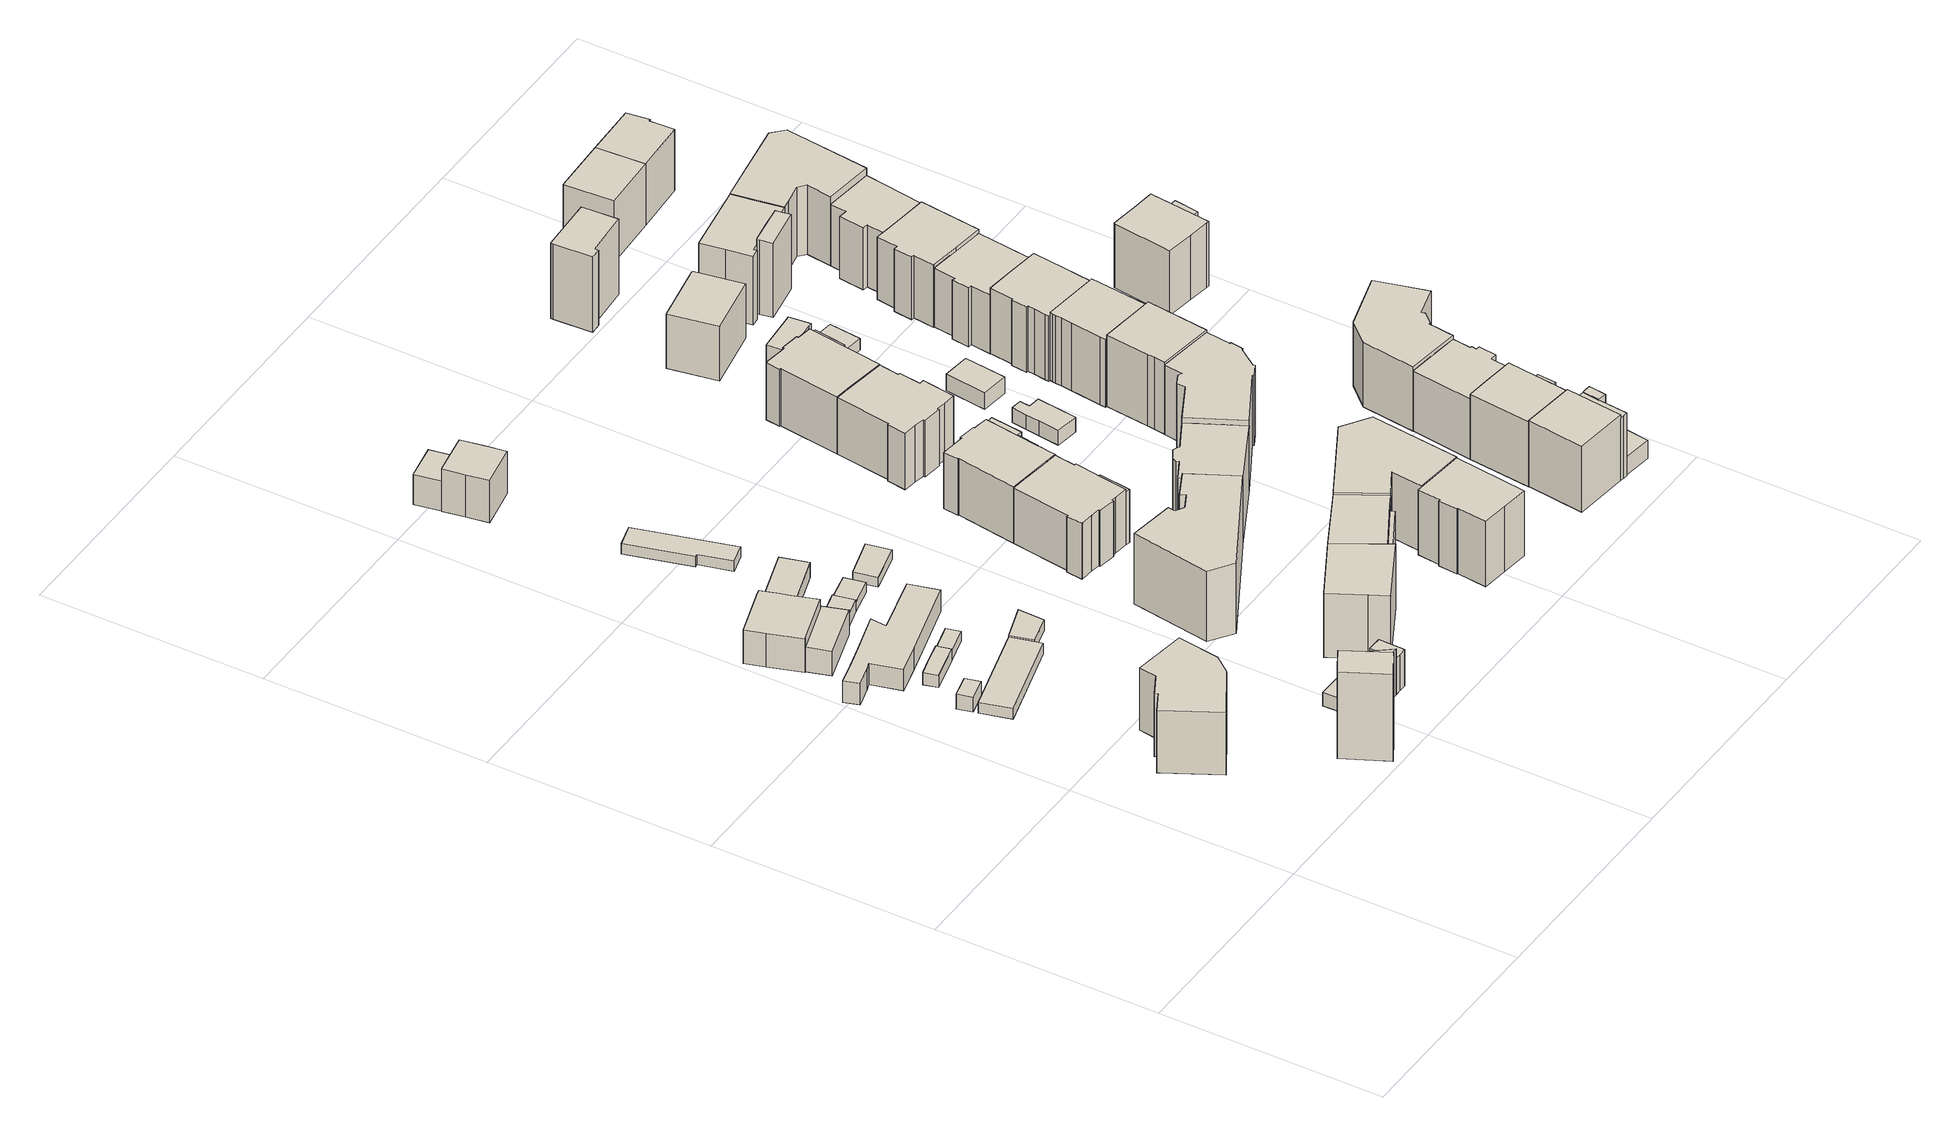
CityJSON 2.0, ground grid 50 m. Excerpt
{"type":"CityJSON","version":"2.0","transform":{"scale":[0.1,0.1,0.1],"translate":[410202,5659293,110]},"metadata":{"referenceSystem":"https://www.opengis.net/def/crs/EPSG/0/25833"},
"CityObjects":{
"building1":{"type":"Building","attributes":{"Dachtyp_tdc":"tdcFreeFormRoof","Gemeindeschluessel":14612000,"Dachneigung":35.65,"QualitaetDacherkennung":27,"Geometrietyp2DReferenz":"3000","measuredHeight":17.57,"function":"31001_9998","roofType":"5000"},"geometry":[{"type":"Solid","lod":"1","boundaries":[[[[0,1,2,3,4,5,6,7,8,9]],[[10,11,12,13,14,15,16,17,18,19]],[[9,11,10,0]],[[8,12,11,9]],[[7,13,12,8]],[[6,14,13,7]],[[5,15,14,6]],[[4,16,15,5]],[[3,17,16,4]],[[2,18,17,3]],[[1,19,18,2]],[[0,10,19,1]]]]}]},
"building2":{"type":"Building","attributes":{"Dachtyp_tdc":"tdcPolyFlatRoof","Gemeindeschluessel":14612000,"Dachneigung":4.38,"QualitaetDacherkennung":76,"Geometrietyp2DReferenz":"3000","measuredHeight":3.74,"function":"31001_2000","roofType":"2100"},"geometry":[{"type":"Solid","lod":"1","boundaries":[[[[20,21,22,23]],[[24,25,26,27]],[[23,25,24,20]],[[22,26,25,23]],[[21,27,26,22]],[[20,24,27,21]]]]}]},
"building3":{"type":"Building","attributes":{"Dachtyp_tdc":"tdcFreeFormRoof","Gemeindeschluessel":14612000,"Dachneigung":37.51,"QualitaetDacherkennung":2,"Geometrietyp2DReferenz":"3000","measuredHeight":22.51,"function":"31001_9998","roofType":"5000"},"geometry":[{"type":"Solid","lod":"1","boundaries":[[[[28,29,30,31]],[[32,33,34,35]],[[31,33,32,28]],[[30,34,33,31]],[[29,35,34,30]],[[28,32,35,29]]]]}]},
"building4":{"type":"Building","attributes":{"Dachtyp_tdc":"tdcGableRoof","Gemeindeschluessel":14612000,"Dachneigung":45.08,"QualitaetDacherkennung":70,"Geometrietyp2DReferenz":"3000","measuredHeight":11.44,"function":"31001_9998","roofType":"3100"},"geometry":[{"type":"Solid","lod":"1","boundaries":[[[[36,37,38,39,40,41,42,43,44]],[[45,46,47,48,49,50,51,52,53]],[[44,46,45,36]],[[43,47,46,44]],[[42,48,47,43]],[[41,49,48,42]],[[40,50,49,41]],[[39,51,50,40]],[[38,52,51,39]],[[37,53,52,38]],[[36,45,53,37]]]]}]},
"building5":{"type":"Building","attributes":{"Dachtyp_tdc":"tdcPolyFlatRoof","Gemeindeschluessel":14612000,"Dachneigung":5.04,"QualitaetDacherkennung":77,"Geometrietyp2DReferenz":"3000","measuredHeight":3.13,"function":"31001_2000","roofType":"2100"},"geometry":[{"type":"Solid","lod":"1","boundaries":[[[[54,55,56,57,58]],[[59,60,61,62,63]],[[58,60,59,54]],[[57,61,60,58]],[[56,62,61,57]],[[55,63,62,56]],[[54,59,63,55]]]]}]},
"building6":{"type":"Building","attributes":{"Dachtyp_tdc":"tdcPolyFlatRoof","Gemeindeschluessel":14612000,"Dachneigung":3.47,"QualitaetDacherkennung":61,"Geometrietyp2DReferenz":"3000","measuredHeight":6.2,"function":"31001_9998","roofType":"2100"},"geometry":[{"type":"Solid","lod":"1","boundaries":[[[[64,65,66,67,68]],[[69,51,50,70,71]],[[68,51,69,64]],[[67,50,51,68]],[[66,70,50,67]],[[65,71,70,66]],[[64,69,71,65]]]]}]},
"building7":{"type":"Building","attributes":{"Dachtyp_tdc":"tdcPolyFlatRoof","Gemeindeschluessel":14612000,"Dachneigung":0,"QualitaetDacherkennung":89,"Geometrietyp2DReferenz":"3000","measuredHeight":2.58,"function":"31001_2463","roofType":"1000"},"geometry":[{"type":"Solid","lod":"1","boundaries":[[[[72,73,74,75,76]],[[77,78,79,80,81]],[[76,78,77,72]],[[75,79,78,76]],[[74,80,79,75]],[[73,81,80,74]],[[72,77,81,73]]]]}]},
"building8":{"type":"Building","attributes":{"Dachtyp_tdc":"tdcFreeFormRoof","Gemeindeschluessel":14612000,"Dachneigung":10.27,"QualitaetDacherkennung":18,"Geometrietyp2DReferenz":"3000","measuredHeight":7.53,"function":"31001_9998","roofType":"5000"},"geometry":[{"type":"Solid","lod":"1","boundaries":[[[[82,83,84,85,86,87,88,89,90,91,92,93]],[[94,95,96,97,98,99,100,101,102,103,104,105]],[[93,95,94,82]],[[92,96,95,93]],[[91,97,96,92]],[[90,98,97,91]],[[89,99,98,90]],[[88,100,99,89]],[[87,101,100,88]],[[86,102,101,87]],[[85,103,102,86]],[[84,104,103,85]],[[83,105,104,84]],[[82,94,105,83]]]]}]},
"building9":{"type":"Building","attributes":{"Gemeindeschluessel":14612000,"Dachneigung":90,"Dachorientierung":0,"MittlereTraufHoehe":112.96,"QualitaetDacherkennung":91,"ObjektHoehe":2.3,"BodenHoehe":110.67,"Geometrietyp2DReferenz":"3000","AbsoluteHoehe":112.96,"Dachflaeche":20.39,"measuredHeight":2.3,"function":"31001_9998","roofType":"1000","storeysAboveGround":1},"geometry":[{"type":"Solid","lod":"1","boundaries":[[[[106,107,108,109]],[[110,111,112,113]],[[109,111,110,106]],[[108,112,111,109]],[[107,113,112,108]],[[106,110,113,107]]]]}]},
"building10":{"type":"Building","attributes":{"Dachtyp_tdc":"tdcFreeFormRoof","Gemeindeschluessel":14612000,"Dachneigung":14.07,"QualitaetDacherkennung":9,"Geometrietyp2DReferenz":"3000","measuredHeight":5.32,"function":"31001_9998","roofType":"5000"},"geometry":[{"type":"Solid","lod":"1","boundaries":[[[[114,115,116,117,118]],[[119,120,121,122,123]],[[118,120,119,114]],[[117,121,120,118]],[[116,122,121,117]],[[115,123,122,116]],[[114,119,123,115]]]]}]},
"building11":{"type":"Building","attributes":{"Gemeindeschluessel":14612000,"Dachneigung":90,"Dachorientierung":0,"MittlereTraufHoehe":114,"QualitaetDacherkennung":100,"ObjektHoehe":3.04,"BodenHoehe":110.96,"Geometrietyp2DReferenz":"3000","AbsoluteHoehe":114,"Dachflaeche":34.78,"measuredHeight":3.04,"function":"31001_9998","roofType":"1000","storeysAboveGround":1},"geometry":[{"type":"Solid","lod":"1","boundaries":[[[[124,125,126,127]],[[128,129,130,70]],[[127,129,128,124]],[[126,130,129,127]],[[125,70,130,126]],[[124,128,70,125]]]]}]},
"building12":{"type":"Building","attributes":{"Gemeindeschluessel":14612000,"Geometrietyp2DReferenz":"3000","function":"31001_9998","roofType":"9999"},"children":["building12-1","building12-2"]},
"building12-1":{"type":"BuildingPart","attributes":{"Dachtyp_tdc":"tdcFreeFormRoof","Dachneigung":46.73,"QualitaetDacherkennung":12,"Geometrietyp2DReferenz":"3000","measuredHeight":12.12,"roofType":"5000"},"parents":["building12"],"geometry":[{"type":"Solid","lod":"1","boundaries":[[[[131,132,133,134]],[[135,136,137,138]],[[134,136,135,131]],[[133,137,136,134]],[[132,138,137,133]],[[131,135,138,132]]]]}]},
"building12-2":{"type":"BuildingPart","attributes":{"Dachtyp_tdc":"tdcPolyFlatRoof","Dachneigung":0,"QualitaetDacherkennung":61,"Geometrietyp2DReferenz":"3000","measuredHeight":2.48,"roofType":"1000"},"parents":["building12"],"geometry":[{"type":"Solid","lod":"1","boundaries":[[[[139,140,141,142]],[[137,143,144,138]],[[142,143,137,139]],[[141,144,143,142]],[[140,138,144,141]],[[139,137,138,140]]]]}]},
"building13":{"type":"Building","attributes":{"Dachtyp_tdc":"tdcPolyFlatRoof","Gemeindeschluessel":14612000,"Dachneigung":7.47,"QualitaetDacherkennung":89,"Geometrietyp2DReferenz":"3000","measuredHeight":4.13,"function":"31001_2000","roofType":"2100"},"geometry":[{"type":"Solid","lod":"1","boundaries":[[[[145,146,147,148,149]],[[150,151,152,153,154]],[[149,151,150,145]],[[148,152,151,149]],[[147,153,152,148]],[[146,154,153,147]],[[145,150,154,146]]]]}]},
"building14":{"type":"Building","attributes":{"Dachtyp_tdc":"tdcPolyFlatRoof","Gemeindeschluessel":14612000,"Dachneigung":3.03,"QualitaetDacherkennung":77,"Geometrietyp2DReferenz":"3000","measuredHeight":2.8,"function":"31001_2463","roofType":"2100"},"geometry":[{"type":"Solid","lod":"1","boundaries":[[[[155,156,157,158]],[[159,160,161,162]],[[158,160,159,155]],[[157,161,160,158]],[[156,162,161,157]],[[155,159,162,156]]]]}]},
"building15":{"type":"Building","attributes":{"Dachtyp_tdc":"tdcPolyFlatRoof","Gemeindeschluessel":14612000,"Dachneigung":23.92,"QualitaetDacherkennung":23,"Geometrietyp2DReferenz":"3000","measuredHeight":10.19,"function":"31001_9998","roofType":"2100"},"geometry":[{"type":"Solid","lod":"1","boundaries":[[[[163,164,165,166,167]],[[138,144,168,169,170]],[[167,144,138,163]],[[166,168,144,167]],[[165,169,168,166]],[[164,170,169,165]],[[163,138,170,164]]]]}]},
"building16":{"type":"Building","attributes":{"Gemeindeschluessel":14612000,"Dachneigung":80.79,"Dachorientierung":0,"MittlereTraufHoehe":113.42,"QualitaetDacherkennung":69,"ObjektHoehe":3,"BodenHoehe":110.95,"Geometrietyp2DReferenz":"3000","AbsoluteHoehe":113.95,"Dachflaeche":31.43,"measuredHeight":3,"function":"31001_9998","roofType":"2100","storeysAboveGround":1},"geometry":[{"type":"Solid","lod":"1","boundaries":[[[[171,172,173,174]],[[128,175,176,129]],[[174,175,128,171]],[[173,176,175,174]],[[172,129,176,173]],[[171,128,129,172]]]]}]},
"building17":{"type":"Building","attributes":{"Dachtyp_tdc":"tdcPolyFlatRoof","Gemeindeschluessel":14612000,"Dachneigung":4.62,"QualitaetDacherkennung":93,"Geometrietyp2DReferenz":"3000","measuredHeight":2.64,"function":"31001_9998","roofType":"2100"},"geometry":[{"type":"Solid","lod":"1","boundaries":[[[[177,178,179,180,181,182]],[[183,184,185,186,187,188]],[[182,184,183,177]],[[181,185,184,182]],[[180,186,185,181]],[[179,187,186,180]],[[178,188,187,179]],[[177,183,188,178]]]]}]},
"building18":{"type":"Building","attributes":{"Dachtyp_tdc":"tdcPolyFlatRoof","Gemeindeschluessel":14612000,"Dachneigung":0,"QualitaetDacherkennung":87,"Geometrietyp2DReferenz":"3000","measuredHeight":2.4,"function":"31001_9998","roofType":"1000"},"geometry":[{"type":"Solid","lod":"1","boundaries":[[[[189,190,191,192]],[[193,194,195,196]],[[192,194,193,189]],[[191,195,194,192]],[[190,196,195,191]],[[189,193,196,190]]]]}]},
"building19":{"type":"Building","attributes":{"Dachtyp_tdc":"tdcGableRoof","Gemeindeschluessel":14612000,"Dachneigung":33.44,"QualitaetDacherkennung":59,"Geometrietyp2DReferenz":"3000","measuredHeight":11.85,"function":"31001_9998","roofType":"3100"},"geometry":[{"type":"Solid","lod":"1","boundaries":[[[[197,198,199,200,201,202,203,204]],[[205,206,207,208,209,210,211,212]],[[204,206,205,197]],[[203,207,206,204]],[[202,208,207,203]],[[201,209,208,202]],[[200,210,209,201]],[[199,211,210,200]],[[198,212,211,199]],[[197,205,212,198]]]]}]},
"building20":{"type":"Building","attributes":{"Dachtyp_tdc":"tdcPolyFlatRoof","Gemeindeschluessel":14612000,"Dachneigung":0,"QualitaetDacherkennung":62,"Geometrietyp2DReferenz":"3000","measuredHeight":7.34,"function":"31001_9998","roofType":"1000"},"geometry":[{"type":"Solid","lod":"1","boundaries":[[[[213,214,215,216]],[[217,218,219,220]],[[216,218,217,213]],[[215,219,218,216]],[[214,220,219,215]],[[213,217,220,214]]]]}]},
"building21":{"type":"Building","attributes":{"Dachtyp_tdc":"tdcFreeFormRoof","Gemeindeschluessel":14612000,"Dachneigung":31.48,"QualitaetDacherkennung":70,"Geometrietyp2DReferenz":"3000","measuredHeight":17.75,"function":"31001_9998","roofType":"5000"},"geometry":[{"type":"Solid","lod":"1","boundaries":[[[[221,222,223,224,225,226]],[[227,228,229,230,231,232]],[[226,228,227,221]],[[225,229,228,226]],[[224,230,229,225]],[[223,231,230,224]],[[222,232,231,223]],[[221,227,232,222]]]]}]},
"building22":{"type":"Building","attributes":{"Dachtyp_tdc":"tdcPolyFlatRoof","Gemeindeschluessel":14612000,"Dachneigung":0,"QualitaetDacherkennung":43,"Geometrietyp2DReferenz":"3000","measuredHeight":17.15,"function":"31001_9998","roofType":"1000"},"geometry":[{"type":"Solid","lod":"1","boundaries":[[[[233,234,235,236,237,238,239,240,241,242]],[[243,244,245,246,247,248,249,250,251,252]],[[242,244,243,233]],[[241,245,244,242]],[[240,246,245,241]],[[239,247,246,240]],[[238,248,247,239]],[[237,249,248,238]],[[236,250,249,237]],[[235,251,250,236]],[[234,252,251,235]],[[233,243,252,234]]]]}]},
"building23":{"type":"Building","attributes":{"Gemeindeschluessel":14612000,"Geometrietyp2DReferenz":"3000","function":"31001_9998","roofType":"9999"},"children":["building23-1","building23-2"]},
"building23-1":{"type":"BuildingPart","attributes":{"Dachtyp_tdc":"tdcCutGableRoof","Dachneigung":0.167,"QualitaetDacherkennung":57,"Geometrietyp2DReferenz":"3000","measuredHeight":16.23,"roofType":"9999"},"parents":["building23"],"geometry":[{"type":"Solid","lod":"1","boundaries":[[[[253,254,255,256,257,258,259,260,261,262,263,264,265,266,267,268,269,270,271,272,273,274]],[[275,276,277,278,279,280,281,282,283,284,285,286,287,288,289,290,291,292,293,294,295,296]],[[274,276,275,253]],[[273,277,276,274]],[[272,278,277,273]],[[271,279,278,272]],[[270,280,279,271]],[[269,281,280,270]],[[268,282,281,269]],[[267,283,282,268]],[[266,284,283,267]],[[265,285,284,266]],[[264,286,285,265]],[[263,287,286,264]],[[262,288,287,263]],[[261,289,288,262]],[[260,290,289,261]],[[259,291,290,260]],[[258,292,291,259]],[[257,293,292,258]],[[256,294,293,257]],[[255,295,294,256]],[[254,296,295,255]],[[253,275,296,254]]]]}]},
"building23-2":{"type":"BuildingPart","attributes":{"Dachtyp_tdc":"tdcFreeFormRoof","Dachneigung":74.64,"QualitaetDacherkennung":51,"Geometrietyp2DReferenz":"3000","measuredHeight":13.9,"roofType":"5000"},"parents":["building23"],"geometry":[{"type":"Solid","lod":"1","boundaries":[[[[297,298,299,300,301,302]],[[291,303,304,305,293,292]],[[302,303,291,297]],[[301,304,303,302]],[[300,305,304,301]],[[299,293,305,300]],[[298,292,293,299]],[[297,291,292,298]]]]}]},
"building24":{"type":"Building","attributes":{"Gemeindeschluessel":14612000,"Geometrietyp2DReferenz":"3000","function":"31001_9998","roofType":"9999"},"children":["building24-1","building24-2"]},
"building24-1":{"type":"BuildingPart","attributes":{"Dachtyp_tdc":"tdcGableRoof","Dachneigung":31.27,"QualitaetDacherkennung":70,"Geometrietyp2DReferenz":"3000","measuredHeight":17.55,"roofType":"3100"},"parents":["building24"],"geometry":[{"type":"Solid","lod":"1","boundaries":[[[[306,224,307,308,309]],[[310,311,312,313,230]],[[309,311,310,306]],[[308,312,311,309]],[[307,313,312,308]],[[224,230,313,307]],[[306,310,230,224]]]]}]},
"building24-2":{"type":"BuildingPart","attributes":{"Dachtyp_tdc":"tdcPolyFlatRoof","Dachneigung":50.44,"QualitaetDacherkennung":17,"Geometrietyp2DReferenz":"3000","measuredHeight":14.62,"roofType":"2100"},"parents":["building24"],"geometry":[{"type":"Solid","lod":"1","boundaries":[[[[314,315,316,317]],[[231,313,312,318]],[[317,313,231,314]],[[316,312,313,317]],[[315,318,312,316]],[[314,231,318,315]]]]}]},
"building25":{"type":"Building","attributes":{"Gemeindeschluessel":14612000,"Geometrietyp2DReferenz":"3000","function":"31001_9998","roofType":"9999"},"children":["building25-1","building25-2"]},
"building25-1":{"type":"BuildingPart","attributes":{"Dachtyp_tdc":"tdcFreeFormRoof","Dachneigung":22.2,"QualitaetDacherkennung":22,"Geometrietyp2DReferenz":"3000","measuredHeight":14.7,"roofType":"5000"},"parents":["building25"],"geometry":[{"type":"Solid","lod":"1","boundaries":[[[[319,320,321,322,323,324,325,326,327]],[[328,329,330,331,332,333,334,335,336]],[[327,329,328,319]],[[326,330,329,327]],[[325,331,330,326]],[[324,332,331,325]],[[323,333,332,324]],[[322,334,333,323]],[[321,335,334,322]],[[320,336,335,321]],[[319,328,336,320]]]]}]},
"building25-2":{"type":"BuildingPart","attributes":{"Dachtyp_tdc":"tdcCutGableRoof","Dachneigung":0.196,"QualitaetDacherkennung":63,"Geometrietyp2DReferenz":"3000","measuredHeight":16.31,"roofType":"9999"},"parents":["building25"],"geometry":[{"type":"Solid","lod":"1","boundaries":[[[[337,338,339,340,341,342,343,344,345,346,347,348,349,350,351,352,353,354]],[[355,356,357,330,328,358,359,360,285,361,362,282,363,364,365,366,367,368]],[[354,356,355,337]],[[353,357,356,354]],[[352,330,357,353]],[[351,328,330,352]],[[350,358,328,351]],[[349,359,358,350]],[[348,360,359,349]],[[347,285,360,348]],[[346,361,285,347]],[[345,362,361,346]],[[344,282,362,345]],[[343,363,282,344]],[[342,364,363,343]],[[341,365,364,342]],[[340,366,365,341]],[[339,367,366,340]],[[338,368,367,339]],[[337,355,368,338]]]]}]},
"building26":{"type":"Building","attributes":{"Dachtyp_tdc":"tdcGableRoof","Gemeindeschluessel":14612000,"Dachneigung":29.31,"QualitaetDacherkennung":73,"Geometrietyp2DReferenz":"3000","measuredHeight":17.94,"function":"31001_9998","roofType":"3100"},"geometry":[{"type":"Solid","lod":"1","boundaries":[[[[369,370,371,372,373,374,375,376,377,378,379,380,381]],[[382,383,384,385,386,387,388,389,390,391,392,393,394]],[[381,383,382,369]],[[380,384,383,381]],[[379,385,384,380]],[[378,386,385,379]],[[377,387,386,378]],[[376,388,387,377]],[[375,389,388,376]],[[374,390,389,375]],[[373,391,390,374]],[[372,392,391,373]],[[371,393,392,372]],[[370,394,393,371]],[[369,382,394,370]]]]}]},
"building27":{"type":"Building","attributes":{"Dachtyp_tdc":"tdcGableRoof","Gemeindeschluessel":14612000,"Dachneigung":31.68,"QualitaetDacherkennung":77,"Geometrietyp2DReferenz":"3000","measuredHeight":17.79,"function":"31001_9998","roofType":"3100"},"geometry":[{"type":"Solid","lod":"1","boundaries":[[[[395,396,397,398,399,400,401,402,403,404,405,406]],[[407,408,409,410,411,412,413,414,415,416,417,418]],[[406,408,407,395]],[[405,409,408,406]],[[404,410,409,405]],[[403,411,410,404]],[[402,412,411,403]],[[401,413,412,402]],[[400,414,413,401]],[[399,415,414,400]],[[398,416,415,399]],[[397,417,416,398]],[[396,418,417,397]],[[395,407,418,396]]]]}]},
"building28":{"type":"Building","attributes":{"Dachtyp_tdc":"tdcFreeFormRoof","Gemeindeschluessel":14612000,"Dachneigung":0.045,"QualitaetDacherkennung":60,"Geometrietyp2DReferenz":"3000","measuredHeight":16.31,"function":"31001_9998","roofType":"5000"},"geometry":[{"type":"Solid","lod":"1","boundaries":[[[[419,420,421,422,423,424,425,426,427,428,429,430,431,432,433,434,435,436]],[[437,438,439,440,441,442,443,444,445,446,447,448,449,450,451,452,453,454]],[[436,438,437,419]],[[435,439,438,436]],[[434,440,439,435]],[[433,441,440,434]],[[432,442,441,433]],[[431,443,442,432]],[[430,444,443,431]],[[429,445,444,430]],[[428,446,445,429]],[[427,447,446,428]],[[426,448,447,427]],[[425,449,448,426]],[[424,450,449,425]],[[423,451,450,424]],[[422,452,451,423]],[[421,453,452,422]],[[420,454,453,421]],[[419,437,454,420]]]]}]},
"building29":{"type":"Building","attributes":{"Dachtyp_tdc":"tdcFreeFormRoof","Gemeindeschluessel":14612000,"Dachneigung":34.24,"QualitaetDacherkennung":23,"Geometrietyp2DReferenz":"3000","measuredHeight":18.03,"function":"31001_9998","roofType":"5000"},"geometry":[{"type":"Solid","lod":"1","boundaries":[[[[455,456,457,458,459,460,461]],[[462,311,310,463,464,417,415]],[[461,311,462,455]],[[460,310,311,461]],[[459,463,310,460]],[[458,464,463,459]],[[457,417,464,458]],[[456,415,417,457]],[[455,462,415,456]]]]}]},
"building30":{"type":"Building","attributes":{"Gemeindeschluessel":14612000,"Geometrietyp2DReferenz":"3000","function":"31001_9998","roofType":"9999"},"children":["building30-1","building30-2"]},
"building30-1":{"type":"BuildingPart","attributes":{"Dachtyp_tdc":"tdcFreeFormRoof","Dachneigung":50.43,"QualitaetDacherkennung":13,"Geometrietyp2DReferenz":"3000","measuredHeight":16.11,"roofType":"5000"},"parents":["building30"],"geometry":[{"type":"Solid","lod":"1","boundaries":[[[[465,466,467,468,469,470,471,472]],[[473,474,475,476,477,478,479,480]],[[472,474,473,465]],[[471,475,474,472]],[[470,476,475,471]],[[469,477,476,470]],[[468,478,477,469]],[[467,479,478,468]],[[466,480,479,467]],[[465,473,480,466]]]]}]},
"building30-2":{"type":"BuildingPart","attributes":{"Dachtyp_tdc":"tdcHipAndGableRoof","Dachneigung":11.42,"QualitaetDacherkennung":31,"Geometrietyp2DReferenz":"3000","measuredHeight":17.09,"roofType":"5000"},"parents":["building30"],"geometry":[{"type":"Solid","lod":"1","boundaries":[[[[481,482,483,484,485,486,487,488,489,490,491,492,493]],[[494,449,495,496,497,498,499,500,501,502,476,474,452]],[[493,449,494,481]],[[492,495,449,493]],[[491,496,495,492]],[[490,497,496,491]],[[489,498,497,490]],[[488,499,498,489]],[[487,500,499,488]],[[486,501,500,487]],[[485,502,501,486]],[[484,476,502,485]],[[483,474,476,484]],[[482,452,474,483]],[[481,494,452,482]]]]}]},
"building31":{"type":"Building","attributes":{"Dachtyp_tdc":"tdcPolyFlatRoof","Gemeindeschluessel":14612000,"Dachneigung":0,"QualitaetDacherkennung":85,"Geometrietyp2DReferenz":"3000","measuredHeight":3.55,"function":"31001_9998","roofType":"1000"},"geometry":[{"type":"Solid","lod":"1","boundaries":[[[[503,504,505,506,507,508,509,510]],[[511,512,513,514,515,516,517,518]],[[510,512,511,503]],[[509,513,512,510]],[[508,514,513,509]],[[507,515,514,508]],[[506,516,515,507]],[[505,517,516,506]],[[504,518,517,505]],[[503,511,518,504]]]]}]},
"building32":{"type":"Building","attributes":{"Dachtyp_tdc":"tdcFreeFormRoof","Gemeindeschluessel":14612000,"Dachneigung":37.12,"QualitaetDacherkennung":23,"Geometrietyp2DReferenz":"3000","measuredHeight":19.52,"function":"31001_9998","roofType":"5000"},"geometry":[{"type":"Solid","lod":"1","boundaries":[[[[519,520,521,522,523,524,525,526,527,528,529,530,531,532,533,534]],[[535,536,537,538,539,540,541,390,388,542,543,544,545,546,547,548]],[[534,536,535,519]],[[533,537,536,534]],[[532,538,537,533]],[[531,539,538,532]],[[530,540,539,531]],[[529,541,540,530]],[[528,390,541,529]],[[527,388,390,528]],[[526,542,388,527]],[[525,543,542,526]],[[524,544,543,525]],[[523,545,544,524]],[[522,546,545,523]],[[521,547,546,522]],[[520,548,547,521]],[[519,535,548,520]]]]}]},
"building33":{"type":"Building","attributes":{"Dachtyp_tdc":"tdcPolyFlatRoof","Gemeindeschluessel":14612000,"Dachneigung":0,"QualitaetDacherkennung":59,"Geometrietyp2DReferenz":"3000","measuredHeight":13.29,"function":"31001_9998","roofType":"1000"},"geometry":[{"type":"Solid","lod":"1","boundaries":[[[[549,550,551,552,553,554]],[[555,556,557,558,559,560]],[[554,556,555,549]],[[553,557,556,554]],[[552,558,557,553]],[[551,559,558,552]],[[550,560,559,551]],[[549,555,560,550]]]]}]},
"building34":{"type":"Building","attributes":{"Dachtyp_tdc":"tdcPolyFlatRoof","Gemeindeschluessel":14612000,"Dachneigung":2.86,"QualitaetDacherkennung":79,"Geometrietyp2DReferenz":"3000","measuredHeight":4.07,"function":"31001_9998","roofType":"2100"},"geometry":[{"type":"Solid","lod":"1","boundaries":[[[[561,562,563,564]],[[565,566,567,568]],[[564,566,565,561]],[[563,567,566,564]],[[562,568,567,563]],[[561,565,568,562]]]]}]},
"building35":{"type":"Building","attributes":{"Dachtyp_tdc":"tdcPolyFlatRoof","Gemeindeschluessel":14612000,"Dachneigung":0,"QualitaetDacherkennung":67,"Geometrietyp2DReferenz":"3000","measuredHeight":5.53,"function":"31001_9998","roofType":"1000"},"geometry":[{"type":"Solid","lod":"1","boundaries":[[[[569,570,571,572,573]],[[574,575,576,577,578]],[[573,575,574,569]],[[572,576,575,573]],[[571,577,576,572]],[[570,578,577,571]],[[569,574,578,570]]]]}]},
"building36":{"type":"Building","attributes":{"Gemeindeschluessel":14612000,"Geometrietyp2DReferenz":"3000","function":"31001_9998","roofType":"9999"},"children":["building36-1","building36-2","building36-3"]},
"building36-1":{"type":"BuildingPart","attributes":{"Dachtyp_tdc":"tdcPolyFlatRoof","Dachneigung":35.26,"QualitaetDacherkennung":48,"Geometrietyp2DReferenz":"3000","measuredHeight":16.15,"roofType":"2100"},"parents":["building36"],"geometry":[{"type":"Solid","lod":"1","boundaries":[[[[579,580,581,582,583]],[[584,585,586,587,588]],[[583,585,584,579]],[[582,586,585,583]],[[581,587,586,582]],[[580,588,587,581]],[[579,584,588,580]]]]}]},
"building36-2":{"type":"BuildingPart","attributes":{"Dachtyp_tdc":"tdcFreeFormRoof","Dachneigung":66.7,"QualitaetDacherkennung":34,"Geometrietyp2DReferenz":"3000","measuredHeight":16.42,"roofType":"5000"},"parents":["building36"],"geometry":[{"type":"Solid","lod":"1","boundaries":[[[[589,590,591,592,593,594]],[[588,587,595,596,597,598]],[[594,587,588,589]],[[593,595,587,594]],[[592,596,595,593]],[[591,597,596,592]],[[590,598,597,591]],[[589,588,598,590]]]]}]},
"building36-3":{"type":"BuildingPart","attributes":{"Dachtyp_tdc":"tdcGableRoof","Dachneigung":29.43,"QualitaetDacherkennung":71,"Geometrietyp2DReferenz":"3000","measuredHeight":18.12,"roofType":"3100"},"parents":["building36"],"geometry":[{"type":"Solid","lod":"1","boundaries":[[[[599,600,601,602]],[[603,597,604,605]],[[602,597,603,599]],[[601,604,597,602]],[[600,605,604,601]],[[599,603,605,600]]]]}]},
"building37":{"type":"Building","attributes":{"Dachtyp_tdc":"tdcPolyFlatRoof","Gemeindeschluessel":14612000,"Dachneigung":0,"QualitaetDacherkennung":65,"Geometrietyp2DReferenz":"3000","measuredHeight":17.55,"function":"31001_9998","roofType":"1000"},"geometry":[{"type":"Solid","lod":"1","boundaries":[[[[606,607,608,609,610,611]],[[612,613,614,615,616,617]],[[611,613,612,606]],[[610,614,613,611]],[[609,615,614,610]],[[608,616,615,609]],[[607,617,616,608]],[[606,612,617,607]]]]}]},
"building38":{"type":"Building","attributes":{"Dachtyp_tdc":"tdcPolyFlatRoof","Gemeindeschluessel":14612000,"Dachneigung":3.34,"QualitaetDacherkennung":64,"Geometrietyp2DReferenz":"3000","measuredHeight":2.93,"function":"31001_9998","roofType":"2100"},"geometry":[{"type":"Solid","lod":"1","boundaries":[[[[618,619,620,621]],[[622,623,624,625]],[[621,623,622,618]],[[620,624,623,621]],[[619,625,624,620]],[[618,622,625,619]]]]}]},
"building39":{"type":"Building","attributes":{"Gemeindeschluessel":14612000,"Geometrietyp2DReferenz":"3000","function":"31001_9998","roofType":"9999"},"children":["building39-1","building39-2"]},
"building39-1":{"type":"BuildingPart","attributes":{"Dachtyp_tdc":"tdcPolyFlatRoof","Dachneigung":24.12,"QualitaetDacherkennung":66,"Geometrietyp2DReferenz":"3000","measuredHeight":15.34,"roofType":"2100"},"parents":["building39"],"geometry":[{"type":"Solid","lod":"1","boundaries":[[[[626,627,628,629]],[[630,631,632,633]],[[629,631,630,626]],[[628,632,631,629]],[[627,633,632,628]],[[626,630,633,627]]]]}]},
"building39-2":{"type":"BuildingPart","attributes":{"Dachtyp_tdc":"tdcGableRoof","Dachneigung":32.5,"QualitaetDacherkennung":73,"Geometrietyp2DReferenz":"3000","measuredHeight":17.8,"roofType":"3100"},"parents":["building39"],"geometry":[{"type":"Solid","lod":"1","boundaries":[[[[634,635,636,637,638,639,640,641,642]],[[643,644,645,631,630,646,647,648,649]],[[642,644,643,634]],[[641,645,644,642]],[[640,631,645,641]],[[639,630,631,640]],[[638,646,630,639]],[[637,647,646,638]],[[636,648,647,637]],[[635,649,648,636]],[[634,643,649,635]]]]}]},
"building40":{"type":"Building","attributes":{"Dachtyp_tdc":"tdcPolyFlatRoof","Gemeindeschluessel":14612000,"Dachneigung":0,"QualitaetDacherkennung":78,"Geometrietyp2DReferenz":"3000","measuredHeight":18.44,"function":"31001_9998","roofType":"1000"},"geometry":[{"type":"Solid","lod":"1","boundaries":[[[[650,651,652,653,654,655,656,657,658]],[[659,660,661,662,663,664,665,666,667]],[[658,660,659,650]],[[657,661,660,658]],[[656,662,661,657]],[[655,663,662,656]],[[654,664,663,655]],[[653,665,664,654]],[[652,666,665,653]],[[651,667,666,652]],[[650,659,667,651]]]]}]},
"building41":{"type":"Building","attributes":{"Dachtyp_tdc":"tdcPolyFlatRoof","Gemeindeschluessel":14612000,"Dachneigung":0,"QualitaetDacherkennung":49,"Geometrietyp2DReferenz":"3000","measuredHeight":4.48,"function":"31001_9998","roofType":"1000"},"geometry":[{"type":"Solid","lod":"1","boundaries":[[[[668,669,670,671,672,673]],[[674,675,676,677,678,679]],[[673,675,674,668]],[[672,676,675,673]],[[671,677,676,672]],[[670,678,677,671]],[[669,679,678,670]],[[668,674,679,669]]]]}]},
"building42":{"type":"Building","attributes":{"Dachtyp_tdc":"tdcGableRoof","Gemeindeschluessel":14612000,"Dachneigung":10.25,"QualitaetDacherkennung":65,"Geometrietyp2DReferenz":"3000","measuredHeight":17.35,"function":"31001_9998","roofType":"3100"},"geometry":[{"type":"Solid","lod":"1","boundaries":[[[[680,681,682,683,684,685,686,687,688,689]],[[616,615,690,691,692,693,694,695,696,697]],[[689,615,616,680]],[[688,690,615,689]],[[687,691,690,688]],[[686,692,691,687]],[[685,693,692,686]],[[684,694,693,685]],[[683,695,694,684]],[[682,696,695,683]],[[681,697,696,682]],[[680,616,697,681]]]]}]},
"building43":{"type":"Building","attributes":{"Dachtyp_tdc":"tdcGableRoof","Gemeindeschluessel":14612000,"Dachneigung":30.05,"QualitaetDacherkennung":73,"Geometrietyp2DReferenz":"3000","measuredHeight":16.94,"function":"31001_9998","roofType":"3100"},"geometry":[{"type":"Solid","lod":"1","boundaries":[[[[698,699,700,701,702,703,704,705,706,707,708,709,710,711]],[[712,713,714,715,716,717,645,718,643,649,719,720,721,722]],[[711,713,712,698]],[[710,714,713,711]],[[709,715,714,710]],[[708,716,715,709]],[[707,717,716,708]],[[706,645,717,707]],[[705,718,645,706]],[[704,643,718,705]],[[703,649,643,704]],[[702,719,649,703]],[[701,720,719,702]],[[700,721,720,701]],[[699,722,721,700]],[[698,712,722,699]]]]}]},
"building44":{"type":"Building","attributes":{"Dachtyp_tdc":"tdcGableRoof","Gemeindeschluessel":14612000,"Dachneigung":10.71,"QualitaetDacherkennung":50,"Geometrietyp2DReferenz":"3000","measuredHeight":16.7,"function":"31001_9998","roofType":"3100"},"geometry":[{"type":"Solid","lod":"1","boundaries":[[[[723,724,725,726,727,728,729,730,731,732,733,734,735,736,737]],[[738,739,740,741,742,743,744,745,746,747,748,749,750,751,752]],[[737,739,738,723]],[[736,740,739,737]],[[735,741,740,736]],[[734,742,741,735]],[[733,743,742,734]],[[732,744,743,733]],[[731,745,744,732]],[[730,746,745,731]],[[729,747,746,730]],[[728,748,747,729]],[[727,749,748,728]],[[726,750,749,727]],[[725,751,750,726]],[[724,752,751,725]],[[723,738,752,724]]]]}]},
"building45":{"type":"Building","attributes":{"Gemeindeschluessel":14612000,"Geometrietyp2DReferenz":"3000","function":"31001_9998","roofType":"9999"},"children":["building45-1","building45-2"]},
"building45-1":{"type":"BuildingPart","attributes":{"Dachtyp_tdc":"tdcHipAndGableRoof","Dachneigung":17.97,"QualitaetDacherkennung":75,"Geometrietyp2DReferenz":"3000","measuredHeight":18.99,"roofType":"5000"},"parents":["building45"],"geometry":[{"type":"Solid","lod":"1","boundaries":[[[[753,754,755,756,757,758,759,760,761]],[[762,763,764,765,766,767,768,769,770]],[[761,762,770,753]],[[760,763,762,761]],[[759,764,763,760]],[[758,765,764,759]],[[757,766,765,758]],[[756,767,766,757]],[[755,768,767,756]],[[754,769,768,755]],[[753,770,769,754]]]]}]},
"building45-2":{"type":"BuildingPart","attributes":{"Dachtyp_tdc":"tdcGableRoof","Dachneigung":38.19,"QualitaetDacherkennung":61,"Geometrietyp2DReferenz":"3000","measuredHeight":18.96,"roofType":"3100"},"parents":["building45"],"geometry":[{"type":"Solid","lod":"1","boundaries":[[[[771,772,773,774,775,776,777,778,779,780,781,782,783]],[[784,764,762,770,785,786,787,788,789,790,791,792,793]],[[783,764,784,771]],[[782,762,764,783]],[[781,770,762,782]],[[780,785,770,781]],[[779,786,785,780]],[[778,787,786,779]],[[777,788,787,778]],[[776,789,788,777]],[[775,790,789,776]],[[774,791,790,775]],[[773,792,791,774]],[[772,793,792,773]],[[771,784,793,772]]]]}]},
"building46":{"type":"Building","attributes":{"Dachtyp_tdc":"tdcCutGableRoof","Gemeindeschluessel":14612000,"Dachneigung":0.206,"QualitaetDacherkennung":79,"Geometrietyp2DReferenz":"3000","measuredHeight":16.55,"function":"31001_9998","roofType":"9999"},"geometry":[{"type":"Solid","lod":"1","boundaries":[[[[794,795,796,797,798,799,800,801,802,803,804,805]],[[806,807,808,809,810,811,812,813,814,815,816,817]],[[805,807,806,794]],[[804,808,807,805]],[[803,809,808,804]],[[802,810,809,803]],[[801,811,810,802]],[[800,812,811,801]],[[799,813,812,800]],[[798,814,813,799]],[[797,815,814,798]],[[796,816,815,797]],[[795,817,816,796]],[[794,806,817,795]]]]}]},
"building47":{"type":"Building","attributes":{"Dachtyp_tdc":"tdcFreeFormRoof","Gemeindeschluessel":14612000,"Dachneigung":38.24,"QualitaetDacherkennung":15,"Geometrietyp2DReferenz":"3000","measuredHeight":18.09,"function":"31001_9998","roofType":"5000"},"geometry":[{"type":"Solid","lod":"1","boundaries":[[[[818,819,820,821,822,823,824,825,826,827]],[[828,829,830,831,832,833,834,835,836,837]],[[827,829,828,818]],[[826,830,829,827]],[[825,831,830,826]],[[824,832,831,825]],[[823,833,832,824]],[[822,834,833,823]],[[821,835,834,822]],[[820,836,835,821]],[[819,837,836,820]],[[818,828,837,819]]]]}]},
"building48":{"type":"Building","attributes":{"Dachtyp_tdc":"tdcGableRoof","Gemeindeschluessel":14612000,"Dachneigung":33.72,"QualitaetDacherkennung":70,"Geometrietyp2DReferenz":"3000","measuredHeight":17.93,"function":"31001_9998","roofType":"3100"},"geometry":[{"type":"Solid","lod":"1","boundaries":[[[[838,839,840,841,842,843,844,845,846,847,848,849,850]],[[851,852,853,854,855,856,857,858,859,814,860,811,861]],[[850,852,851,838]],[[849,853,852,850]],[[848,854,853,849]],[[847,855,854,848]],[[846,856,855,847]],[[845,857,856,846]],[[844,858,857,845]],[[843,859,858,844]],[[842,814,859,843]],[[841,860,814,842]],[[840,811,860,841]],[[839,861,811,840]],[[838,851,861,839]]]]}]},
"building49":{"type":"Building","attributes":{"Dachtyp_tdc":"tdcPolyFlatRoof","Gemeindeschluessel":14612000,"Dachneigung":0,"QualitaetDacherkennung":63,"Geometrietyp2DReferenz":"3000","measuredHeight":15.04,"function":"31001_9998","roofType":"1000"},"geometry":[{"type":"Solid","lod":"1","boundaries":[[[[862,863,864,865]],[[866,867,868,869]],[[865,867,866,862]],[[864,868,867,865]],[[863,869,868,864]],[[862,866,869,863]]]]}]},
"building50":{"type":"Building","attributes":{"Dachtyp_tdc":"tdcFreeFormRoof","Gemeindeschluessel":14612000,"Dachneigung":26.37,"QualitaetDacherkennung":68,"Geometrietyp2DReferenz":"3000","measuredHeight":16.83,"function":"31001_9998","roofType":"5000"},"geometry":[{"type":"Solid","lod":"1","boundaries":[[[[870,871,872,873,874,875,876,877]],[[878,879,880,881,882,883,884,885]],[[877,879,878,870]],[[876,880,879,877]],[[875,881,880,876]],[[874,882,881,875]],[[873,883,882,874]],[[872,884,883,873]],[[871,885,884,872]],[[870,878,885,871]]]]}]},
"building51":{"type":"Building","attributes":{"Dachtyp_tdc":"tdcFreeFormRoof","Gemeindeschluessel":14612000,"Dachneigung":29.66,"QualitaetDacherkennung":26,"Geometrietyp2DReferenz":"3000","measuredHeight":19.12,"function":"31001_9998","roofType":"5000"},"geometry":[{"type":"Solid","lod":"1","boundaries":[[[[886,887,888,889,890,891,892,893,894,895]],[[896,897,898,899,900,901,902,903,882,881]],[[895,897,896,886]],[[894,898,897,895]],[[893,899,898,894]],[[892,900,899,893]],[[891,901,900,892]],[[890,902,901,891]],[[889,903,902,890]],[[888,882,903,889]],[[887,881,882,888]],[[886,896,881,887]]]]}]},
"building52":{"type":"Building","attributes":{"Gemeindeschluessel":14612000,"Geometrietyp2DReferenz":"3000","function":"31001_9998","roofType":"9999"},"children":["building52-1","building52-2"]},
"building52-1":{"type":"BuildingPart","attributes":{"Dachtyp_tdc":"tdcPolyFlatRoof","Dachneigung":32.49,"QualitaetDacherkennung":60,"Geometrietyp2DReferenz":"3000","measuredHeight":15.79,"roofType":"2100"},"parents":["building52"],"geometry":[{"type":"Solid","lod":"1","boundaries":[[[[904,905,906,907]],[[908,909,910,911]],[[907,909,908,904]],[[906,910,909,907]],[[905,911,910,906]],[[904,908,911,905]]]]}]},
"building52-2":{"type":"BuildingPart","attributes":{"Dachtyp_tdc":"tdcGableRoof","Dachneigung":33.44,"QualitaetDacherkennung":70,"Geometrietyp2DReferenz":"3000","measuredHeight":17.84,"roofType":"3100"},"parents":["building52"],"geometry":[{"type":"Solid","lod":"1","boundaries":[[[[912,913,914,915,916,917,918,919,920,921]],[[922,923,924,910,909,925,926,927,928,929]],[[921,923,922,912]],[[920,924,923,921]],[[919,910,924,920]],[[918,909,910,919]],[[917,925,909,918]],[[916,926,925,917]],[[915,927,926,916]],[[914,928,927,915]],[[913,929,928,914]],[[912,922,929,913]]]]}]},
"building53":{"type":"Building","attributes":{"Dachtyp_tdc":"tdcPolyFlatRoof","Gemeindeschluessel":14612000,"Dachneigung":4.54,"QualitaetDacherkennung":68,"Geometrietyp2DReferenz":"3000","measuredHeight":15.49,"function":"31001_9998","roofType":"2100"},"geometry":[{"type":"Solid","lod":"1","boundaries":[[[[865,864,930,931,932,933]],[[867,934,935,936,937,868]],[[933,934,867,865]],[[932,935,934,933]],[[931,936,935,932]],[[930,937,936,931]],[[864,868,937,930]],[[865,867,868,864]]]]}]}
},
"vertices":[
[195,267,159],[303,330,159],[332,368,159],[333,370,159],[346,463,159],[228,480,159],[222,440,159],[173,414,159],[177,408,159],[132,384,159],[195,267,7],[132,384,7],[177,408,7],[173,414,7],[222,440,7],[228,480,7],[346,463,7],[333,370,7],[332,368,7],[303,330,7],
[105,816,41],[113,783,41],[163,795,41],[155,828,41],[105,816,5],[155,828,5],[163,795,5],[113,783,5],
[446,44,227],[396,139,227],[339,105,227],[387,9,227],[446,44,15],[387,9,15],[339,105,15],[396,139,15],
[9,1234,92],[23,1191,92],[47,1118,92],[49,1119,92],[166,1156,92],[148,1211,92],[142,1232,92],[129,1271,92],[120,1269,92],[9,1234,10],[120,1269,10],[129,1271,10],[142,1232,10],[148,1211,10],[166,1156,10],[49,1119,10],[47,1118,10],[23,1191,10],
[143,878,36],[225,898,36],[218,929,36],[175,919,36],[135,908,36],[143,878,6],[135,908,6],[175,919,6],[218,929,6],[225,898,6],
[65,1068,70],[190,1106,70],[173,1158,70],[166,1156,70],[49,1119,70],[65,1068,10],[173,1158,10],[190,1106,10],
[134,706,31],[336,760,31],[332,777,31],[319,827,31],[116,773,31],[134,706,5],[116,773,5],[319,827,5],[332,777,5],[336,760,5],
[195,1026,61],[198,1063,61],[106,1036,61],[55,1022,61],[6,1010,61],[17,977,61],[64,990,61],[79,995,61],[97,928,61],[164,945,61],[343,993,61],[326,1059,61],[195,1026,9],[326,1059,9],[343,993,9],[164,945,9],[97,928,9],[79,995,9],[64,990,9],[17,977,9],[6,1010,9],[55,1022,9],[106,1036,9],[198,1063,9],
[280,945,30],[218,929,30],[225,898,30],[288,914,30],[280,945,7],[288,914,7],[225,898,7],[218,929,7],
[465,214,46],[468,110,46],[516,110,46],[516,149,46],[516,213,46],[465,214,14],[516,213,14],[516,149,14],[516,110,14],[468,110,14],
[246,1177,40],[173,1158,40],[188,1112,40],[256,1131,40],[246,1177,10],[256,1131,10],[188,1112,10],
[516,110,127],[565,110,127],[534,149,127],[516,149,127],[516,110,15],[516,149,15],[534,149,15],[565,110,15],
[534,149,39],[565,110,39],[565,169,39],[534,169,39],[534,169,15],[565,169,15],
[142,1232,48],[148,1211,48],[301,1260,48],[284,1320,48],[129,1271,48],[142,1232,11],[129,1271,11],[284,1320,11],[301,1260,11],[148,1211,11],
[319,827,35],[332,777,35],[394,793,35],[396,852,35],[319,827,9],[396,852,9],[394,793,9],[332,777,9],
[565,110,104],[580,110,104],[597,110,104],[598,168,104],[565,169,104],[598,168,15],[597,110,15],[580,110,15],
[246,1177,34],[256,1131,34],[319,1145,34],[309,1191,34],[309,1191,10],[319,1145,10],
[227,1469,33],[246,1396,33],[290,1408,33],[231,1623,33],[181,1609,33],[220,1467,33],[227,1469,8],[220,1467,8],[181,1609,8],[231,1623,8],[290,1408,8],[246,1396,8],
[431,1154,34],[420,1208,34],[333,1184,34],[344,1134,34],[431,1154,10],[344,1134,10],[333,1184,10],[420,1208,10],
[199,1988,109],[120,1974,109],[118,1973,109],[127,1924,109],[135,1876,109],[230,1893,109],[222,1941,109],[213,1990,109],[199,1988,6],[213,1990,6],[222,1941,6],[230,1893,6],[135,1876,6],[127,1924,6],[118,1973,6],[120,1974,6],
[189,2045,79],[109,2031,79],[120,1974,79],[199,1988,79],[189,2045,5],[199,1988,5],[120,1974,5],[109,2031,5],
[654,175,170],[795,249,170],[792,254,170],[730,362,170],[594,289,170],[634,213,170],[654,175,14],[634,213,14],[594,289,14],[730,362,14],[792,254,14],[795,249,14],
[669,644,184],[650,655,184],[652,671,184],[550,686,184],[522,507,184],[573,472,184],[810,599,184],[756,702,184],[697,673,184],[703,661,184],[669,644,12],[703,661,12],[697,673,12],[756,702,12],[810,599,12],[573,472,12],[522,507,12],[550,686,12],[652,671,12],[650,655,12],
[616,801,148],[655,795,148],[656,798,148],[666,797,148],[697,793,148],[707,863,148],[708,863,148],[715,915,148],[711,916,148],[712,923,148],[713,928,148],[715,945,148],[718,963,148],[691,966,148],[619,976,148],[591,979,148],[572,846,148],[568,847,148],[564,810,148],[566,810,148],[595,807,148],[616,804,148],[616,801,12],[616,804,12],[595,807,12],[566,810,12],[564,810,12],[568,847,12],[572,846,12],[591,979,12],[619,976,12],[691,966,12],[718,963,12],[715,945,12],[713,928,12],[712,923,12],[711,916,12],[715,915,12],[708,863,12],[707,863,12],[697,793,12],[666,797,12],[656,798,12],[655,795,12],
[708,863,141],[707,863,141],[697,793,141],[698,793,141],[708,791,141],[718,862,141],[718,862,12],[708,791,12],[698,793,12],
[865,431,170],[787,262,170],[893,321,170],[919,335,170],[865,431,14],[919,335,14],[893,321,14],[787,262,14],
[792,254,154],[898,312,154],[893,321,154],[787,262,154],[898,312,14],
[724,1010,143],[730,1009,143],[732,1009,143],[739,1057,143],[739,1060,143],[751,1058,143],[760,1130,143],[742,1132,143],[731,1058,143],[724,1010,12],[731,1058,12],[742,1132,12],[760,1130,12],[751,1058,12],[739,1060,12],[739,1057,12],[732,1009,12],[730,1009,12],
[709,1140,150],[669,1146,150],[669,1142,150],[645,1145,150],[614,1149,150],[610,1115,150],[612,1115,150],[591,979,150],[620,976,150],[692,966,150],[718,963,150],[720,981,150],[723,998,150],[723,1003,150],[724,1010,150],[742,1132,150],[718,1136,150],[708,1137,150],[709,1140,12],[708,1137,12],[718,1136,12],[723,1003,12],[723,998,12],[720,981,12],[692,966,12],[620,976,12],[612,1115,12],[610,1115,12],[614,1149,12],[645,1145,12],[669,1142,12],[669,1146,12],
[797,733,173],[752,710,173],[756,702,173],[781,655,173],[810,599,173],[960,675,173],[931,733,173],[901,790,173],[835,755,173],[833,758,173],[821,762,173],[800,750,173],[794,738,173],[797,733,15],[794,738,15],[800,750,15],[821,762,15],[833,758,15],[835,755,15],[901,790,15],[931,733,15],[960,675,15],[810,599,15],[781,655,15],[756,702,15],[752,710,15],
[1059,121,173],[1060,123,173],[1080,284,173],[1019,290,173],[969,295,173],[958,296,173],[952,244,173],[949,245,173],[945,202,173],[947,202,173],[940,135,173],[999,128,173],[1059,121,14],[999,128,14],[940,135,14],[947,202,14],[945,202,14],[949,245,14],[952,244,14],[958,296,14],[969,295,14],[1019,290,14],[1080,284,14],[1060,123,14],
[773,1298,149],[780,1347,149],[775,1348,149],[782,1393,149],[768,1395,149],[680,1408,149],[654,1411,149],[637,1286,149],[633,1286,149],[627,1243,149],[657,1239,149],[680,1235,149],[680,1231,149],[723,1225,149],[723,1229,149],[745,1226,149],[773,1223,149],[784,1297,149],[773,1298,11],[784,1297,11],[773,1223,11],[745,1226,11],[723,1229,11],[723,1225,11],[680,1231,11],[680,1235,11],[657,1239,11],[627,1243,11],[633,1286,11],[637,1286,11],[654,1411,11],[680,1408,11],[768,1395,11],[782,1393,11],[775,1348,11],[780,1347,11],
[977,367,175],[969,295,175],[1080,284,175],[1103,485,175],[1042,526,175],[865,431,175],[919,335,175],[977,367,14],[1042,526,14],[1103,485,14],
[793,1440,140],[800,1489,140],[810,1488,140],[815,1521,140],[821,1561,140],[806,1564,140],[800,1523,140],[789,1441,140],[793,1440,11],[789,1441,11],[800,1523,11],[806,1564,11],[821,1561,11],[815,1521,11],[810,1488,11],[800,1489,11],
[686,1407,151],[782,1393,151],[789,1441,151],[806,1564,151],[772,1569,151],[773,1573,151],[730,1579,151],[729,1575,151],[678,1582,151],[675,1582,151],[670,1549,151],[673,1549,151],[654,1411,151],[686,1407,11],[673,1549,11],[670,1549,11],[675,1582,11],[678,1582,11],[729,1575,11],[730,1579,11],[773,1573,11],[772,1569,11],
[891,1060,51],[943,1053,51],[954,1143,51],[927,1146,51],[930,1169,51],[906,1172,51],[901,1138,51],[897,1106,51],[891,1060,15],[897,1106,15],[901,1138,15],[906,1172,15],[930,1169,15],[927,1146,15],[954,1143,15],[943,1053,15],
[1147,829,186],[1144,829,186],[1151,885,186],[1024,902,186],[1018,860,186],[1009,864,186],[986,853,186],[985,833,186],[901,790,186],[960,675,186],[1082,742,186],[1084,738,186],[1111,753,186],[1109,756,186],[1140,800,186],[1143,800,186],[1147,829,15],[1143,800,15],[1140,800,15],[1109,756,15],[1111,753,15],[1084,738,15],[1082,742,15],[985,833,15],[986,853,15],[1009,864,15],[1018,860,15],[1024,902,15],[1151,885,15],[1144,829,15],
[731,1720,144],[870,1745,144],[851,1851,144],[848,1853,144],[827,1849,144],[712,1828,144],[731,1720,11],[712,1828,11],[827,1849,11],[848,1853,11],[851,1851,11],[870,1745,11],
[975,1230,55],[986,1324,55],[925,1331,55],[913,1238,55],[975,1230,15],[913,1238,15],[925,1331,15],[986,1324,15],
[814,1615,68],[901,1623,68],[911,1624,68],[906,1672,68],[810,1664,68],[814,1615,13],[810,1664,13],[906,1672,13],[911,1624,13],[901,1623,13],
[1389,181,172],[1380,182,172],[1375,144,172],[1395,141,172],[1400,180,172],[1389,181,18],[1400,180,18],[1395,141,18],[1375,144,18],[1380,182,18],
[1380,182,171],[1361,184,171],[1349,79,171],[1358,78,171],[1368,77,171],[1375,144,171],[1368,77,18],[1358,78,18],[1349,79,18],[1361,184,18],
[1363,207,179],[1243,221,179],[1227,93,179],[1349,79,179],[1363,207,18],[1227,93,18],[1243,221,18],
[1024,902,191],[1151,885,191],[1168,1026,191],[1040,1041,191],[1029,943,191],[1027,927,191],[1024,902,16],[1027,927,16],[1029,943,16],[1040,1041,16],[1168,1026,16],[1151,885,16],
[898,1616,42],[890,1544,42],[948,1537,42],[956,1609,42],[898,1616,14],[956,1609,14],[948,1537,14],[890,1544,14],
[1368,247,167],[1383,245,167],[1387,287,167],[1373,288,167],[1368,247,17],[1373,288,17],[1387,287,17],[1383,245,17],
[1262,361,175],[1258,361,175],[1243,221,175],[1303,214,175],[1363,207,175],[1368,247,175],[1373,288,175],[1380,348,175],[1319,355,175],[1262,361,17],[1319,355,17],[1380,348,17],[1363,207,17],[1303,214,17],[1243,221,17],[1258,361,17],
[835,2103,195],[730,2097,195],[730,2091,195],[734,2006,195],[758,2007,195],[758,2016,195],[860,2023,195],[856,2104,195],[845,2103,195],[835,2103,11],[845,2103,11],[856,2104,11],[860,2023,11],[758,2016,11],[758,2007,11],[734,2006,11],[730,2091,11],[730,2097,11],
[1368,77,64],[1432,69,64],[1440,124,64],[1394,129,64],[1395,141,64],[1375,144,64],[1368,77,20],[1375,144,20],[1395,141,20],[1394,129,20],[1440,124,20],[1432,69,20],
[1168,1026,182],[1183,1161,182],[1053,1176,182],[1052,1169,182],[1051,1162,182],[1050,1148,182],[1047,1124,182],[1038,1055,182],[1037,1042,182],[1040,1041,182],[1037,1042,16],[1038,1055,16],[1047,1124,16],[1050,1148,16],[1051,1162,16],[1052,1169,16],[1053,1176,16],[1183,1161,16],
[1394,442,164],[1399,482,164],[1399,484,164],[1337,492,164],[1277,499,164],[1258,361,164],[1262,361,164],[1320,354,164],[1380,348,164],[1385,390,164],[1400,389,164],[1405,429,164],[1396,430,164],[1398,442,164],[1394,442,17],[1398,442,17],[1396,430,17],[1405,429,17],[1400,389,17],[1385,390,17],[1320,354,17],[1277,499,17],[1337,492,17],[1399,484,17],[1399,482,17],
[1184,1168,175],[1187,1194,175],[1201,1301,175],[1130,1310,175],[1066,1317,175],[1060,1263,175],[1056,1263,175],[1052,1227,175],[1056,1227,175],[1055,1211,175],[1051,1185,175],[1050,1177,175],[1053,1176,175],[1113,1169,175],[1183,1161,175],[1184,1168,15],[1183,1161,15],[1113,1169,15],[1053,1176,15],[1050,1177,15],[1051,1185,15],[1055,1211,15],[1056,1227,15],[1052,1227,15],[1056,1263,15],[1060,1263,15],[1066,1317,15],[1130,1310,15],[1201,1301,15],[1187,1194,15],
[944,1765,194],[945,1759,194],[950,1732,194],[1044,1748,194],[1041,1761,194],[1039,1774,194],[1038,1781,194],[987,1773,194],[944,1766,194],[944,1766,12],[987,1773,12],[1038,1781,12],[1039,1774,12],[1041,1761,12],[1044,1748,12],[950,1732,12],[945,1759,12],[944,1765,12],
[1051,1783,180],[1052,1776,180],[1070,1779,180],[1060,1836,180],[1052,1890,180],[893,1864,180],[902,1810,180],[911,1753,180],[930,1756,180],[929,1763,180],[944,1765,180],[944,1766,180],[1038,1781,180],[1051,1783,12],[929,1763,12],[930,1756,12],[911,1753,12],[902,1810,12],[893,1864,12],[1052,1890,12],[1060,1836,12],[1070,1779,12],[1052,1776,12],
[1066,1317,158],[1089,1314,158],[1185,1303,158],[1201,1301,158],[1218,1434,158],[1202,1437,158],[1105,1449,158],[1082,1452,158],[1076,1401,158],[1068,1403,158],[1063,1364,158],[1072,1363,158],[1066,1317,14],[1072,1363,14],[1063,1364,14],[1068,1403,14],[1076,1401,14],[1082,1452,14],[1105,1449,14],[1202,1437,14],[1218,1434,14],[1201,1301,14],[1185,1303,14],[1089,1314,14],
[1399,484,173],[1406,541,173],[1410,541,173],[1431,565,173],[1429,573,173],[1495,590,173],[1465,705,173],[1337,669,173],[1292,620,173],[1277,499,173],[1399,484,16],[1277,499,16],[1292,620,16],[1337,669,16],[1465,705,16],[1495,590,16],[1429,573,16],[1431,565,16],[1410,541,16],[1406,541,16],
[1086,1500,167],[1080,1452,167],[1082,1452,167],[1149,1443,167],[1218,1434,167],[1234,1571,167],[1234,1572,167],[1167,1580,167],[1118,1586,167],[1099,1589,167],[1092,1541,167],[1084,1542,167],[1079,1500,167],[1086,1500,14],[1079,1500,14],[1084,1542,14],[1092,1541,14],[1099,1589,14],[1118,1586,14],[1167,1580,14],[1234,1572,14],[1234,1571,14],[1149,1443,14],[1080,1452,14],
[935,2192,160],[941,2082,160],[1070,2089,160],[1064,2198,160],[935,2192,10],[1064,2198,10],[1070,2089,10],[941,2082,10],
[1111,1628,164],[1123,1626,164],[1118,1586,164],[1234,1572,164],[1253,1706,164],[1142,1719,164],[1138,1682,164],[1118,1685,164],[1111,1628,13],[1118,1685,13],[1138,1682,13],[1142,1719,13],[1253,1706,13],[1234,1572,13],[1118,1586,13],[1123,1626,13],
[1150,1776,182],[1142,1719,182],[1253,1706,182],[1275,1893,182],[1276,1897,182],[1249,1922,182],[1052,1890,182],[1070,1779,182],[1090,1782,182],[1134,1790,182],[1150,1776,13],[1134,1790,13],[1090,1782,13],[1070,1779,13],[1052,1890,13],[1249,1922,13],[1276,1897,13],[1275,1893,13],
[1481,1103,167],[1488,1158,167],[1471,1160,167],[1465,1105,167],[1481,1103,15],[1465,1105,15],[1471,1160,15],[1488,1158,15],
[1363,1219,172],[1362,1216,172],[1344,1083,172],[1406,1074,172],[1454,1067,172],[1460,1066,172],[1465,1105,172],[1471,1160,172],[1476,1205,172],[1424,1211,172],[1363,1219,15],[1424,1211,15],[1476,1205,15],[1460,1066,15],[1454,1067,15],[1406,1074,15],[1344,1083,15],[1362,1216,15],
[1190,2097,160],[1187,2152,160],[1192,2152,160],[1185,2203,160],[1185,2203,10],[1192,2152,10],[1187,2152,10],[1190,2097,10]
]}
